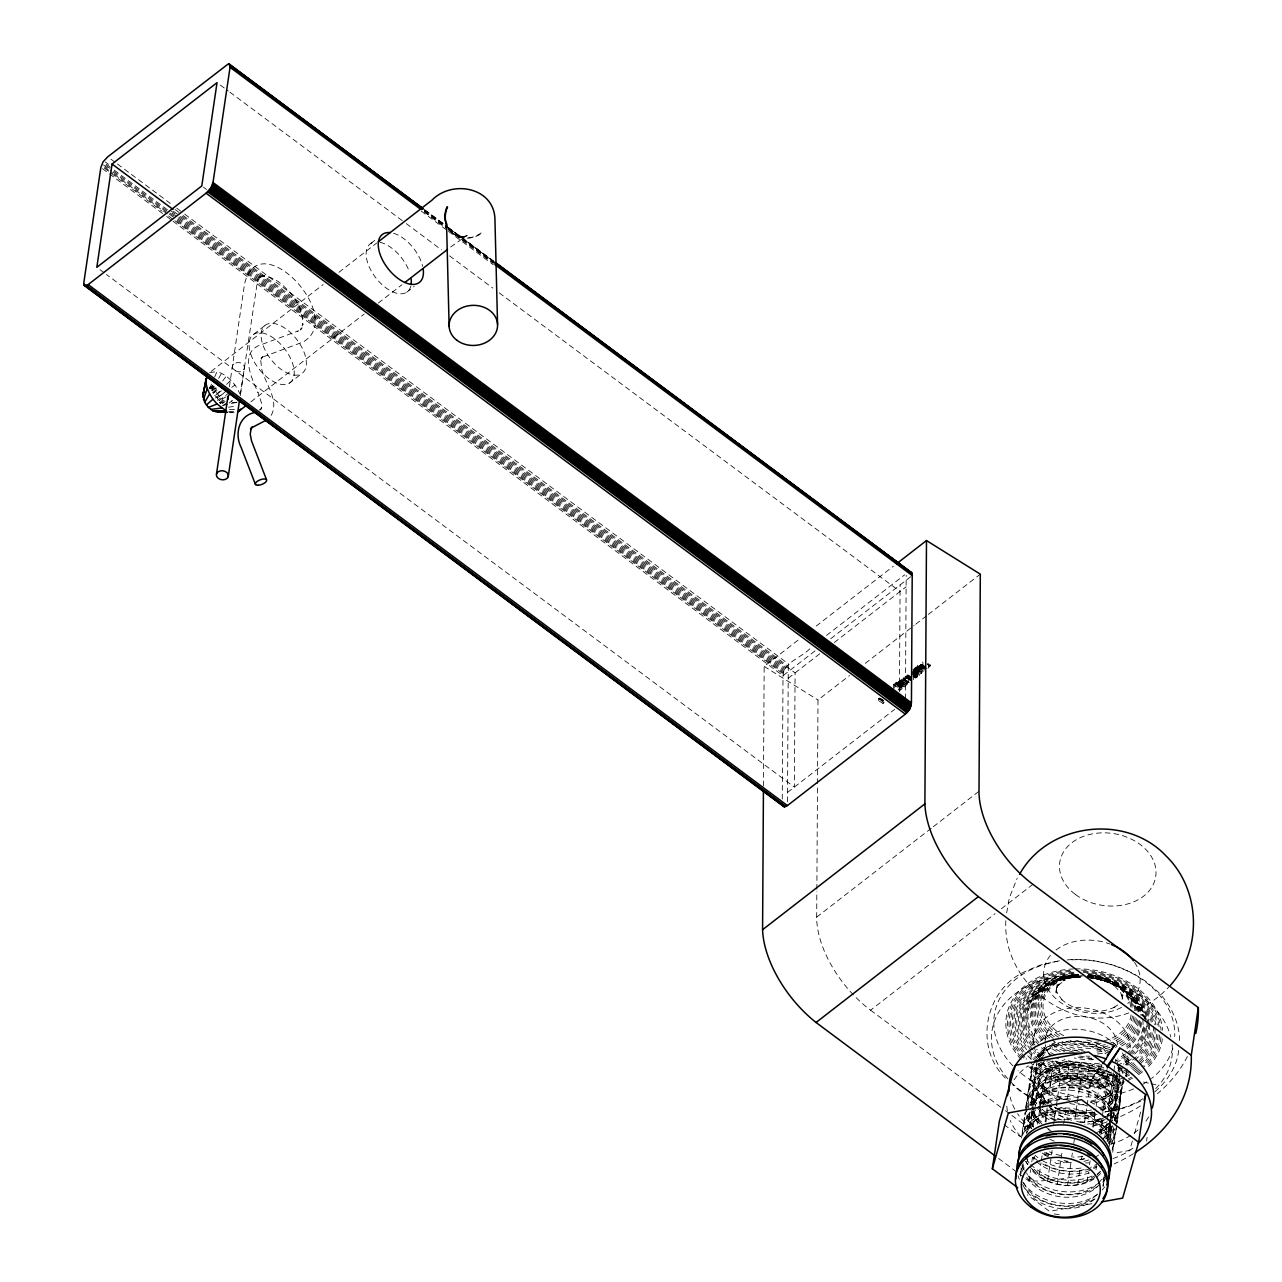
<?xml version="1.0" encoding="UTF-8"?>
<svg xmlns="http://www.w3.org/2000/svg" width="1282" height="1282" viewBox="0 0 1282 1282"><rect width="100%" height="100%" fill="white"/><g stroke="black" fill="none" stroke-linecap="round" stroke-linejoin="round"><path stroke-width="0.75" stroke-dasharray="5 3.75" d="M763.447 786.09L764.168 666.4L800.417 638.308M782.26 799.071L783.014 675.71C784.296 661.272 803.093 657.265 810.833 647.57M787.468 801.811L788.286 665.054M853.395 994.88A83.026 44.678 52.2 0 1 816.682 917.111L816.842 891.214M816.858 889.227L817.483 785.642M817.499 783.655L817.996 699.988L849.517 675.566M878.474 700.581L878.491 698.594L883.01 701.414L883.01 703.401L878.474 700.581L879.612 697.905M893.57 688.883L893.602 684.524L894.724 683.659C909.162 696.382 905.284 676.111 902.159 688.306M894.692 688.001L894.724 683.659M896.599 682.2L895.477 683.066L895.445 687.424L896.567 686.543L896.599 682.2L904.259 686.815M897.128 684.844C896.374 682.617 901.486 679.043 900.301 683.002C894.852 689.027 901.823 680.63 897.128 684.844L902.528 688.226M899.211 690.822L899.243 686.479L898.121 687.344M899.451 691.655L900.092 584.945M899.964 690.245L899.996 685.886L901.118 685.021L901.102 689.379L899.964 690.245L896.951 688.37M905.445 698.978L906.182 575.281M914.274 669.685L914.803 672.425L915.925 669.284L916.999 668.451L916.983 670.726L918.12 669.845L917.96 665.887L916.358 667.602L921.518 670.117L918.569 671.496L919.322 672.97L914.162 669.3L918.681 672.121M914.162 669.3L916.358 667.602M916.358 668.964L916.47 667.986M918.168 672.633C909.21 677.713 921.085 671.512 915.973 676.784C912.431 678.226 917.367 678.579 917.976 675.662C920.973 668.307 905.364 668.867 919.322 675.245L919.322 672.97M919.322 675.245L921.518 671.271L915.636 667.553M920.877 671.784L920.989 670.807M914.05 668.675L921.518 673.547L921.518 671.271M921.518 673.547L923.072 670.069M922.784 661.897L923.072 665.518M908.569 677.233L906.278 677.793L908.634 674.108M1033.308 1104.94C1039.301 1059.108 1125.34 1076.576 1110.324 1122.247M1040.503 1099.315L1039.686 1107.023C1041.16 1091.383 1042.25 1071.736 1059.958 1065.695C1072.617 1060.695 1086.944 1061.4 1099.395 1066.656L1091.046 1080.566C1072.986 1074.412 1047.554 1079.572 1040.503 1099.315L1042.843 1083.418M1115.148 1122.022C1122.503 1104.764 1124.747 1079.46 1104.635 1069.717L1097.055 1082.553C1107.696 1087.537 1117.263 1096.767 1118.545 1108.962M1117.744 1116.686L1120.901 1093.081M907.416 676.207C909.98 679.252 904.868 670.358 911.935 679.027M922.095 665.678L921.902 664.397L920.508 664.781L918.761 668.082L920.861 666.88L918.825 668.483L922.095 665.678L926.614 668.515M927.896 668.403L930.54 665.086L927.527 663.195M229.366 386.876L244.558 283.947C258.82 223.148 347.118 317.183 303.033 342.038L262.65 357.053L260.823 359.008L262.409 356.845L260.502 360.803L260.631 359.633L261.72 368.96C264.861 383.462 280.902 401.891 270.085 417.019M240.519 393.542L257.778 279.268L257.233 280.438L261.079 275.934L258.996 277.553L264.909 275.886L262.457 275.918L270.165 277.329L278.002 281.351C292.136 292.552 303.417 306.895 302.792 324.955L302.905 323.785L300.597 329.987L302.055 327.839L297.232 331.509L298.385 330.868L258.339 345.771C239.638 354.617 252.522 379.809 258.035 392.677M240.263 395.609L244.253 368.591M1032.988 1045.423L1034.718 1033.645M1021.53 1138.015L1021.962 1135.131A46.28 34.662 8.4 0 1 1075.422 1111.558A46.28 34.662 8.4 0 1 1112.52 1153.64M1023.244 1126.445L1023.661 1123.561M1024.943 1114.891L1025.376 1111.991A46.28 34.662 8.4 0 0 1026.61 1130.083M1026.642 1103.417L1027.074 1100.517M1028.34 1091.847L1028.773 1088.963M1030.055 1080.293L1030.488 1077.393M1031.77 1068.723L1032.186 1065.839A46.28 34.662 8.4 0 0 1054.573 1104.828M1028.372 1121.718L1028.805 1118.833M1031.786 1098.626L1032.202 1095.725M1033.484 1087.056L1033.917 1084.171M1035.199 1075.502L1035.632 1072.617M1029.702 1127.759L1032.234 1110.597M1032.507 1108.69L1033.917 1099.155M1030.007 1127.84L1032.555 1110.677M1032.298 1126.349L1034.542 1111.093M1034.83 1109.186L1037.362 1092.024M1038.869 1083.514L1041.962 1062.538M1042.25 1060.631L1044.221 1047.282M1045.343 1039.654L1045.904 1035.84M1033.292 1126.093L1034.991 1114.651L1033.116 1106.863M1089.38 1172.95A177.301 132.799 8.4 0 1 1028.965 1181.123L1030.664 1169.681M1031.786 1162.053L1032.635 1156.332M1037.571 1124.122L1039.542 1110.773M1039.83 1108.866L1043.211 1085.982M1033.789 1160.114L1034.35 1156.3M1043.933 1092.184L1046.288 1076.287M1047.827 1109.763L1046 1122.135L1041.561 1114.811L1042.346 1109.507M1042.603 1107.744L1043.917 1098.914L1042.026 1091.142M1049.782 1086.142L1052.121 1070.246M1045.134 1121.462L1051.048 1081.415M1094.844 1177.373C1078.466 1189.023 1055.166 1187.356 1039.077 1175.995L1041.048 1162.646M1041.337 1160.739L1042.458 1153.111M1057.618 1081.575L1059.958 1065.695M1053.996 1119.651L1055.038 1112.6L1048.339 1106.238M1053.596 1124.426L1056.128 1107.263M1056.4 1105.356L1060.342 1078.659M1047.57 1180.962L1052.073 1150.451M1066.928 1078.819L1069.268 1062.938M1063.723 1123.657L1066.255 1106.494M1067.393 1098.866L1070.486 1077.89M1057.281 1184.183L1062.361 1149.858M1077.056 1078.05L1079.412 1062.153M1074.845 1119.218L1080.758 1079.156M1067.569 1185.465L1071.512 1158.752M1071.784 1156.845L1072.345 1153.031M1073.755 1143.496L1074.604 1137.775M1087.328 1079.332L1089.684 1063.435M1084.556 1122.439L1086.816 1107.183M1087.104 1105.276L1090.469 1082.393M1077.697 1184.696L1080.229 1167.517M1081.351 1159.889L1081.928 1156.076M1092.873 1126.574L1093.658 1121.285L1102.969 1118.529L1100.869 1132.647M1093.049 1127.391L1095.02 1114.042M1096.158 1106.414L1098.962 1087.344M1087.008 1181.924L1088.402 1172.389M1089.54 1164.761L1090.101 1160.947M1105.549 1087.505L1107.888 1071.624M1099.748 1133.753L1102.007 1118.497M1102.28 1116.59L1105.661 1093.706M1095.966 1169.745L1096.527 1165.931M1101.318 1133.512L1101.879 1129.698L1107.728 1123.641L1105.757 1136.99M1109.683 1099.443L1113.625 1072.746M1113.898 1070.839L1115.596 1059.397M1104.747 1137.262L1107.007 1122.006M1107.279 1120.099L1110.1 1101.03M1112.231 1093.867L1114.587 1077.97M1100.613 1134.41L1108.449 1129.859L1110.02 1119.266M1110.276 1117.487L1110.805 1113.962L1116.638 1107.92L1120.083 1100.789M1107.183 1141.22L1109.715 1124.058M1110.004 1122.151L1111.975 1108.802M1107.504 1141.317L1110.036 1124.154M1103.498 1183.462L1103.065 1186.347A41.873 31.361 8.4 0 0 1103.93 1178.206M1109.908 1140.051L1110.34 1137.166M1113.737 1114.074L1113.321 1116.959A41.873 31.361 8.4 0 0 1076.912 1076.736A41.873 31.361 8.4 0 0 1030.872 1105.132M1115.019 1105.404L1115.452 1102.504M1116.734 1093.834L1117.151 1090.95M1118.433 1082.28L1118.866 1079.38A41.873 31.361 8.4 0 1 1090.966 1101.014M1116.67 1101.19L1119.026 1085.293M1114.811 1120.276L1116.638 1107.92M1113.353 1146.717L1113.786 1143.832M1115.068 1135.147L1115.484 1132.262M1117.183 1120.788L1116.766 1123.673A46.28 34.662 8.4 0 0 1076.511 1079.22A46.28 34.662 8.4 0 0 1025.632 1110.597M1120.18 1100.565L1120.596 1097.664M1121.878 1088.995L1122.311 1086.11M1126.525 1072.537L1125.949 1076.463A48.492 36.313 8.4 0 0 1127.006 1068.932M1127.695 1064.685L1128.849 1056.849M1146.557 1141.108L1147.118 1137.294M1006.658 912.88L1009.287 897.993L1017.235 878.186M1122.119 999.415L1122.824 995.12L1122.343 998.934L1122.038 994.528L1122.663 998.197L1120.452 992.172L1112.6 984.063L1114.314 985.521L1102.536 979.208L1088.947 976.147M1178.687 1050.407C1176.892 1067.602 1166.171 1082.697 1152.983 1093.322M909.002 682.072L904.483 679.252L906.037 676.063L912.223 679.957M913.858 671.704L913.457 672.842M902.256 680.982L903.906 677.729L908.425 680.55L906.775 683.803L902.256 680.982L901.791 679.364L900.717 680.197L901.775 682.521L903.377 679.38L908.457 683.659L901.791 679.364M899.579 681.127L906.294 685.341L907.896 682.2M903.377 679.38L903.938 680.838L904.948 680.069L906.037 676.063M1132.359 1141.108L1129.698 1150.419L1114.298 1153.207M1134.49 1133.657L1140.9 1111.318M209.944 387.709L211.514 384.135M214.655 377.004L217.027 371.652C227.635 374.793 235.68 383.927 239.862 393.911M211.642 390.385L213.629 386.956M218.597 378.414L221.578 373.286M913.345 679.732L913.441 676.848M898.618 682.505C897.336 681.159 905.781 686.431 903.137 685.325M920.252 665.743C920.188 665.839 921.582 665.038 924.771 668.563M1091.046 1080.566L1101.911 1065.15M1097.055 1082.553L1106.174 1069.605M223.917 401.923L220.184 403.301L217.331 397.949L213.02 393.542L216.642 388.815M222.667 380.93L226.305 376.203M1108.449 1129.859L1111.959 1126.221M1097.184 1174.953L1100.677 1171.331M1170.53 985.185C1160.531 996.098 1148.464 1005.425 1134.506 1010.601M219.543 391.363L215.296 395.545L221.353 390.85M226.61 384.392L230.856 380.209M1035.84 994.752L1036.705 993.935M1041.962 988.999L1044.574 986.819M253.692 334.265L265.791 324.875M370.77 243.484L376.828 238.789M211.177 371.363L323.144 284.556M338.913 272.329L376.748 242.987M209.206 388.206L213.741 384.696M209.543 388.286L212.572 385.946M209.351 388.799L212.379 386.459M210.44 388.943L213.469 386.587M211.402 388.927L214.431 386.571M211.963 390.048L214.991 387.709L216.786 392.997L222.78 400.048L219.751 402.388M212.171 390.914L216.706 387.388M212.572 392.645L215.6 390.289M213.02 393.542L219.062 388.847M215.424 397.997L218.453 395.641M227.94 389.728L217.331 397.949L223.741 393.254M217.475 400.401L220.504 398.045M229.606 392.372L219.014 400.593L226.017 396.859M220.184 403.301L224.735 399.776M222.106 403.846L225.135 401.506M222.876 405.849L227.411 402.324M229.286 402.949L232.314 400.609L229.462 402.436M250.887 401.859L364.136 314.058M378.302 303.081L401.891 284.796M450.655 246.993L467.209 235.327L462.722 237.202L466.071 236.241L460.607 236.689L462.914 236.866L453.411 233.741M289.572 383.046A30.303 16.313 52.2 0 0 274.556 338.785A30.303 16.313 52.2 0 0 250.759 354.12A30.303 16.313 52.2 0 0 289.572 383.046L301.687 373.655A30.303 16.313 52.2 0 0 286.671 329.394A30.303 16.313 52.2 0 0 262.858 344.73A30.303 16.313 52.2 0 0 301.687 373.655M406.666 292.28L414.23 286.399M816.169 626.081L893.394 566.211M826.505 635.423L904.675 574.817M815.032 650.887L783.014 675.71L173.07 221.273M830.784 638.676L910.701 576.724M788.206 678.242L820.159 653.467M834.245 642.538L906.118 586.836M865.27 663.339L914.13 625.472M915.701 624.238L926.742 615.697M928.312 614.463L980.313 574.16M927.303 664.717L928.553 663.739L928.761 666.944L930.54 665.086M900.717 680.197L905.236 683.018L906.31 682.184L906.775 683.803M923.072 669.188L921.95 668.819L920.877 670.422M883.01 703.401L884.131 702.52L879.612 699.7M787.517 792.388L894.676 709.331M816.682 917.111L931.726 827.916M933.312 826.698L978.999 791.266M856.152 997.684A83.026 44.678 52.2 0 0 870.574 1010.184L995.072 913.665M1001.37 908.778L1032.891 884.34M231.754 387.372L234.943 385.017M1117.744 1004.976L1113.097 1007.956L1115.5 1006.739C1097.632 1015.6 1074.3 1012.027 1060.038 998.021L1062.025 999.928L1056.096 991.114L1057.602 994.287L1056.256 989.8L1056.737 993.502L1056.432 989.111L1055.807 992.909L1057.137 984.8L1056.512 988.598L1058.211 984.512L1056.544 987.813L1059.285 983.951L1056.833 986.419L1065.39 979.785L1062.922 980.874L1068.771 978.374L1081.976 975.971M1140.884 1101.062L1126.237 1107.472L1104.699 1112.055M1111.254 1074.781L1108.209 1076.559A48.492 36.313 8.4 0 1 1042.635 1062.922M1104.523 1117.616L1110.805 1113.962M1095.613 1133.336L1101.879 1129.698M260.791 409.439L259.621 410.08L261.656 407.948L261.592 403.269L257.858 392.116M1053.195 981.595L1051.657 982.284M209.591 372.581L217.027 371.652M916.822 667.233L924.146 671.447M914.627 668.932L919.322 671.816M1128.817 1012.924C1069.14 1035.119 1001.178 981.932 1005.953 919.21M222.715 405.433L236.128 402.26M1068.082 1161.588L1056.544 1163.687L1051.769 1160.146M1079.636 1159.505L1085.421 1158.447M1091.847 1203.686L1049.493 1211.362L1027.267 1194.808M228.468 407.179L236.128 406.202M1059.365 960.779L1039.958 965.17L1026.257 971.019C984.143 988.935 972.685 1049.173 1007.636 1080.149M1067.233 959.914C1084.7 958.295 1102.328 961.324 1118.833 966.965L1133.448 973.535L1146.428 981.756L1158.111 991.915C1171.379 1005.585 1180.289 1024.174 1179.616 1043.516M1093.658 1121.285L1083.53 1122.054L1076.672 1121.205M229.494 409.599L235.087 409.359M228.661 411.426L236.385 411.586M1094.892 1113.129L1078.851 1112.744L1062.89 1110.228L1049.221 1106.19M229.093 412.467L234.975 412.788L230.888 412.548M1049.397 1060.871L1115.052 1075.63M1143.496 1082.04L1149.185 1083.306M1151.076 1083.739L1158.656 1085.437M1071.624 1120.244L1063.531 1117.551L1055.038 1112.6M1043.484 1103.882L1032.571 1098.978L1019.527 1090.71L1012.556 1084.62M927.447 663.723L930.46 665.598M927.303 664.22L930.315 666.095M921.486 664.284L926.566 667.393M921.197 664.364L926.646 667.65M920.877 664.525L926.678 667.986M920.508 664.781L926.549 668.771M920.7 665.406L926.453 669.06M919.947 665.278L925.524 668.579M919.707 665.518L926.197 669.573M919.514 665.759L925.476 669.444M920.861 666.88L925.892 670.037M919.194 666.255L925.187 670.005M917.832 665.855L925.492 670.486M917.656 665.887L924.787 670.342M917.431 665.999L924.979 670.935M917.095 666.223L923.328 670.165M918.12 667.585L924.386 671.335M916.245 666.961L923.777 671.528M915.236 667.698L920.428 670.678M915.941 668.259L922.639 672.665M914.899 667.922L920.989 671.688M915.925 669.284L920.46 672.105M913.121 669.637L920.444 674.38M912.768 669.733L918.425 673.258M913.874 670.871L918.457 673.739M913.906 671.319L918.425 674.14M913.409 671.191L916.422 673.082M913.056 671.496L918.281 674.925M912.736 671.8L916.582 673.979M912.688 671.88L918.136 675.293M913.04 672.569L917.976 675.662M912.896 672.778L917.143 675.342M912.784 673.002L917.816 675.999M913.104 673.483L917.624 676.303M912.896 673.771L917.415 676.592M913.585 674.524L916.598 676.415M912.672 674.028L917.191 676.848M913.088 674.861L916.934 677.104M912.704 674.733L915.973 676.784M913.329 675.742L916.342 677.633M912.832 676.079L915.845 677.97M907.528 674.877L912.047 677.697M907.175 675.261L912.239 678.402M906.871 675.662L912.063 678.691M906.614 676.095L911.903 679.428M906.454 676.463L912.047 679.941M906.342 676.8L910.861 679.62M906.278 677.136L910.797 679.957M906.246 677.473L912.063 680.902M904.964 676.912L911.742 681.079M906.358 678.05L911.454 681.159M902.881 678.515L907.4 681.335M904.948 680.069L909.467 682.889M902.768 681.752L907.287 684.572M899.852 681.046L904.932 684.155M899.243 681.287L905.044 684.748M900.461 682.457L904.98 685.277M898.874 681.543L904.916 685.55M899.067 682.168L903.858 685.133M898.313 682.04L904.82 685.822M898.089 682.28L904.579 686.351M897.897 682.521L903.858 686.223M897.56 683.018L903.57 686.767M898.81 684.187L903.874 687.248M897.336 683.546L903.169 687.104M897.256 683.819L903.345 687.697M895.477 683.066L901.711 686.928M897.144 684.7L902.752 688.097M893.602 684.524L901.102 689.379M880.269 698.386L883.282 700.26M880.157 698.642L883.17 700.533M880.077 698.93L883.41 700.966M878.507 698.289L883.026 701.11M764.168 666.4L817.996 699.988M425.207 210.12L447.658 226.85M448.027 227.218L494.163 261.512M424.214 209.783L447.178 226.642M493.682 261.288L448.283 227.715L493.121 261.224M424.166 209.847L446.617 226.577M424.342 210.408L447.578 227.859M448.412 228.34L494.083 262.506M424.438 211.386L446.889 228.116M448.492 229.302L493.378 262.762M424.262 211.995L446.729 228.741M448.331 229.927L493.282 263.419M421.265 211.097L446.905 230.199M448.508 231.401L493.41 264.845M220.248 85.029L228.276 91.006M229.879 92.192L404.631 222.411M406.234 223.597L441.505 249.878M449.533 255.855L492.817 288.097M499.227 292.889L900.06 591.531M203.389 187.14L206.61 189.528M110.973 159.192L115.797 162.782M117.399 163.968L170.298 203.389M176.708 208.165L183.118 212.94M184.72 214.142L789.103 664.429M175.073 209.511L181.483 214.286M183.086 215.472L787.485 665.775M182.284 216.305L795.08 672.906L794.391 787.068L106.438 274.492M173.471 211.242L785.946 667.569M105.38 162.029L108.585 164.416M171.131 211.001L177.541 215.793M179.143 216.979L785.257 668.579M106.294 164.224L112.704 169M114.306 170.202L170.442 212.011M172.044 213.213L176.852 216.786M178.454 217.988L784.632 669.637M105.669 165.234L112.095 170.025M113.697 171.211L168.214 211.85M169.833 213.036L176.243 217.828M177.845 219.014L784.103 670.71M103.538 165.058L111.55 171.035M113.153 172.237L167.702 212.86M169.304 214.062L175.714 218.837M177.317 220.039L783.671 671.8M104.691 167.253L112.72 173.23M114.322 174.416L167.269 213.87M176.9 221.033L783.334 672.858M104.371 168.182L162.125 211.226M168.551 216.001L173.358 219.591M174.961 220.792L783.11 673.883M102.448 168.647L165.041 215.296M166.644 216.498L171.468 220.071M100.028 269.717L104.836 273.306M870.574 1010.184L1003.886 1109.507M1005.489 1110.709L1010.312 1114.298M1011.915 1115.484L1029.59 1128.657M1004.143 1124.651L1020.023 1136.493M1042.25 1153.047L1045.423 1155.419M998.55 1158.463L1017.764 1172.774M1019.366 1173.959L1024.174 1177.549M1025.776 1178.735L1028.965 1181.123M1032.379 1169.649L1039.077 1175.995M1134.939 1001.018L1136.862 1003.902M1039.734 1058.692L1036.032 1052.586A48.492 36.313 8.4 0 1 1034.254 1046.913M1043.917 1098.914L1047.458 1104.78M1034.991 1114.651L1039.43 1121.974M449.421 229.782L449.902 230.616M905.236 683.018L906.294 685.341M903.906 677.729L904.483 679.252M1040.151 1108.978L1041.561 1114.811M1026.545 1156.492L1027.956 1162.325M410.785 286.239A30.303 16.313 52.2 0 1 376.588 278.835A30.303 16.313 52.2 0 1 374.937 242.026M380.049 242.33A30.303 16.313 52.2 0 1 409.599 272.409M1133.4 1153.656A177.301 132.799 8.4 0 1 1114.17 1163.88M1043.917 1104.443A36.361 27.242 8.4 0 1 1051.384 1068.819A36.361 27.242 8.4 0 1 1099.652 1073.595A36.361 27.242 8.4 0 1 1102.68 1110.26M1097.039 1114.218A36.361 27.242 8.4 0 1 1050.038 1110.26M1101.014 1068.018A36.361 27.242 8.4 0 1 1054.413 1060.39M1049.734 1055.15A36.361 27.242 8.4 0 1 1045.359 1044.702M1045.167 1042.923A36.361 27.242 8.4 0 1 1079.428 1016.354A36.361 27.242 8.4 0 1 1117.455 1044.686M1187.404 1056.448A177.301 132.799 8.4 0 1 1157.406 1093.706M1140.451 1105.981A177.301 132.799 8.4 0 1 1114.25 1119.154M1107.231 1121.798A177.301 132.799 8.4 0 1 1090.854 1126.782M393.542 233.276A30.303 16.313 52.2 0 1 422.659 266.319M1132.903 1148.079A72.737 54.469 8.4 0 1 1113.097 1158.511M1089.171 1162.838A72.737 54.469 8.4 0 1 1085.598 1162.918M1067.602 1161.3A72.737 54.469 8.4 0 1 1064.044 1160.563M1048.676 1155.707A72.737 54.469 8.4 0 1 1040.744 1151.957M1020.793 1136.685A72.737 54.469 8.4 0 1 1010.264 1120.484M1007.428 1111.013A72.737 54.469 8.4 0 1 1006.723 1103.337M1014.062 1079.829A72.737 54.469 8.4 0 1 1028.228 1065.807M1148.576 1116.91A72.737 54.469 8.4 0 1 1144.153 1123.497M1137.983 1129.939A72.737 54.469 8.4 0 1 1132.343 1134.298M1130.82 1135.307A72.737 54.469 8.4 0 1 1109.731 1144.297M1054.333 1141.108A72.737 54.469 8.4 0 1 1049.397 1139.121M1031.481 1128.497A72.737 54.469 8.4 0 1 1017.539 1113.689M1014.815 1109.218A72.737 54.469 8.4 0 1 1010.168 1097.023M1116.494 1125.067A46.28 34.662 8.4 0 1 1109.074 1143.576M1082.745 1156.476A46.28 34.662 8.4 0 1 1072.842 1157.069M1060.839 1155.579A46.28 34.662 8.4 0 1 1049.509 1151.813M1025.937 1110.26A46.28 34.662 8.4 0 1 1075.245 1087.793A46.28 34.662 8.4 0 1 1116.446 1123.256M1116.077 1127.968A46.28 34.662 8.4 0 1 1111.045 1143.464M1084.235 1159.056A46.28 34.662 8.4 0 1 1080.373 1159.617M1049.077 1154.713A46.28 34.662 8.4 0 1 1043.901 1152.053M1025.504 1131.189A46.28 34.662 8.4 0 1 1027.924 1108.145M1030.103 1105.052A46.28 34.662 8.4 0 1 1079.588 1091.559A46.28 34.662 8.4 0 1 1115.821 1124.33M1105.805 1138.72A41.873 31.361 8.4 0 0 1111.606 1128.497L1112.039 1125.628A41.873 31.361 8.4 0 1 1102.232 1139.538M1031.209 1126.509A41.873 31.361 8.4 0 1 1030.087 1110.148M1031.946 1105.533A41.873 31.361 8.4 0 1 1077.377 1088.61A41.873 31.361 8.4 0 1 1112.472 1120.34M1055.759 1120.196A41.873 31.361 8.4 0 1 1038.965 1074.813A41.873 31.361 8.4 0 1 1098.61 1069.06A41.873 31.361 8.4 0 1 1107.055 1115.26M1105.645 1116.414A41.873 31.361 8.4 0 1 1087.553 1124.138M1034.622 1103.417A41.873 31.361 8.4 0 1 1081.864 1065.743A41.873 31.361 8.4 0 1 1106.638 1118.144M1105.228 1119.298A41.873 31.361 8.4 0 1 1090.533 1126.285M1049.157 1119.779A41.873 31.361 8.4 0 1 1039.301 1111.141M1028.917 1108.145A46.28 34.662 8.4 0 1 1078.226 1067.65A46.28 34.662 8.4 0 1 1114.443 1120.436M1110.661 1124.859A46.28 34.662 8.4 0 1 1098.498 1132.807M1052.49 1131.669A46.28 34.662 8.4 0 1 1047.314 1129.009M1039.718 1123.577A46.28 34.662 8.4 0 1 1030.391 1111.702M1031.353 1103.882A41.873 31.361 8.4 0 1 1089.94 1077.201A41.873 31.361 8.4 0 1 1099.203 1131.077M1049.365 1129.362A41.873 31.361 8.4 0 1 1045.086 1126.525M1041.994 1123.994A41.873 31.361 8.4 0 1 1031.802 1107.183M1029.334 1105.26A46.28 34.662 8.4 0 1 1082.232 1065.39A46.28 34.662 8.4 0 1 1111.093 1121.958M1108.065 1124.602A46.28 34.662 8.4 0 1 1098.914 1129.923M1041.545 1121.878A46.28 34.662 8.4 0 1 1031.738 1110.549M1096.911 1166.62A41.873 31.361 8.4 0 1 1093.642 1168.623M1090.133 1170.338A41.873 31.361 8.4 0 1 1032.475 1157.374M1109.058 1143.48A41.873 31.361 8.4 0 0 1070.71 1111.254A41.873 31.361 8.4 0 0 1026.658 1133.288L1027.09 1130.387A41.873 31.361 8.4 0 1 1075.47 1109.074A41.873 31.361 8.4 0 1 1109.026 1147.15M1123.801 1081.816A48.492 36.313 8.4 0 1 1090.197 1102.023M1063.483 1099.475A48.492 36.313 8.4 0 1 1030.552 1064.653M1030.744 1058.948A48.492 36.313 8.4 0 1 1032.843 1051.625M1040.215 1041.401A48.492 36.313 8.4 0 1 1116.782 1045.824M1122.311 1052.939A48.492 36.313 8.4 0 1 1126.75 1065.118M1069.428 1100.485A41.873 31.361 8.4 0 1 1037.33 1061.047M1039.189 1056.416A41.873 31.361 8.4 0 1 1055.407 1042.33M1086.767 1039.958A41.873 31.361 8.4 0 1 1105.997 1048.596M1116.173 1059.845A41.873 31.361 8.4 0 1 1117.744 1063.018M1118.353 1064.637A41.873 31.361 8.4 0 1 1119.555 1076.175M1119.346 1075.774A41.873 31.361 8.4 0 1 1090.549 1103.898M1083.45 1104.683A41.873 31.361 8.4 0 1 1068.996 1103.369M1058.74 1099.972A41.873 31.361 8.4 0 1 1036.898 1063.932M1040.535 1056.416A41.873 31.361 8.4 0 1 1105.565 1051.48M1117.936 1067.521A41.873 31.361 8.4 0 1 1119.122 1072.489M1116.654 1076.191A41.873 31.361 8.4 0 1 1099.091 1109.667M1092.665 1111.831A41.873 31.361 8.4 0 1 1054.301 1107.087M1048.5 1103.401A41.873 31.361 8.4 0 1 1039.253 1065.086M1063.515 1050.984A41.873 31.361 8.4 0 1 1085.069 1051.512M1115.612 1077.473A41.873 31.361 8.4 0 1 1098.658 1112.552M1095.533 1113.737A41.873 31.361 8.4 0 1 1043.804 1102.648A41.873 31.361 8.4 0 1 1043.58 1062.746M1112.536 1125.74A46.28 34.662 8.4 0 1 1111.734 1148.944M1081.047 1168.046A46.28 34.662 8.4 0 1 1040.984 1159.729M1037.891 1157.598A46.28 34.662 8.4 0 1 1035.039 1155.29M1022.716 1132.567A46.28 34.662 8.4 0 1 1034.494 1108.193M1040.375 1104.427A46.28 34.662 8.4 0 1 1071.48 1099.107M1108.786 1123.689A41.873 31.361 8.4 0 1 1108.786 1143.159M1098.61 1155.05A41.873 31.361 8.4 0 1 1093.626 1157.95M1088.706 1159.97A41.873 31.361 8.4 0 1 1083.723 1161.348M1071.319 1162.502A41.873 31.361 8.4 0 1 1056.961 1160.242M1048.612 1157.005A41.873 31.361 8.4 0 1 1041.24 1152.518M1027.523 1129.859A41.873 31.361 8.4 0 1 1038.164 1107.808M1046.449 1103.001A41.873 31.361 8.4 0 1 1066.961 1099.283M1115.436 1072.665A46.28 34.662 8.4 0 1 1106.959 1115.019M1100.629 1118.353A46.28 34.662 8.4 0 1 1081.928 1122.439M1062.073 1119.971A46.28 34.662 8.4 0 1 1039.221 1106.638M1036.898 1104.026A46.28 34.662 8.4 0 1 1041.304 1062.025M1113.754 1073.931A46.28 34.662 8.4 0 1 1109.347 1115.933M1103.465 1119.699A46.28 34.662 8.4 0 1 1089.347 1124.458M1054.189 1120.115A46.28 34.662 8.4 0 1 1037.603 1108.225M1035.215 1105.292A46.28 34.662 8.4 0 1 1048.388 1060.342M1079.604 1056.048A46.28 34.662 8.4 0 1 1096.03 1060.727M1092.104 1176.075A46.28 34.662 8.4 0 1 1030.696 1164.36M1104.78 1174.793A41.873 31.361 8.4 0 1 1102.071 1180.898M1100.1 1183.687A41.873 31.361 8.4 0 1 1059.653 1196.683A41.873 31.361 8.4 0 1 1024.366 1172.822M1023.244 1169.569A41.873 31.361 8.4 0 1 1022.395 1164.601M1091.671 1178.975A46.28 34.662 8.4 0 1 1029.077 1165.963M1027.956 1164.633A46.28 34.662 8.4 0 1 1025.536 1161.332M1022.78 1134.586A46.28 34.662 8.4 0 1 1072.601 1114.01A46.28 34.662 8.4 0 1 1112.6 1149.281M1033.18 1126.83A41.873 31.361 8.4 0 1 1030.103 1108.882M1031.016 1105.725A41.873 31.361 8.4 0 1 1075.63 1085.405A41.873 31.361 8.4 0 1 1112.888 1117.487M1172.79 1048.275A90.926 68.09 8.4 0 1 1151.508 1078.466M1146.797 1081.832A90.926 68.09 8.4 0 1 1139.97 1085.854M1133.544 1088.915A90.926 68.09 8.4 0 1 1018.084 1070.774M1012.956 1065.919A90.926 68.09 8.4 0 1 1060.102 960.891M1071.704 959.817A90.926 68.09 8.4 0 1 1174.713 1036.561M1149.329 1024.703A65.334 48.924 8.4 0 1 1124.699 1066.993M1123.192 1067.762A65.334 48.924 8.4 0 1 1116.846 1070.47M1111.798 1072.105A65.334 48.924 8.4 0 1 1042.57 1060.454M1041.16 1059.429A65.334 48.924 8.4 0 1 1033.436 1052.666M1030.76 1049.718A65.334 48.924 8.4 0 1 1079.396 976.355M1086.96 976.708A65.334 48.924 8.4 0 1 1149.057 1022.988M1148.143 1024.11A64.036 47.963 8.4 0 1 1138.801 1054.092M1136.317 1056.721A64.036 47.963 8.4 0 1 1123.994 1065.582M1122.519 1066.336A64.036 47.963 8.4 0 1 1116.285 1068.98M1109.651 1071.047A64.036 47.963 8.4 0 1 1047.891 1062.041M1042.106 1058.163A64.036 47.963 8.4 0 1 1034.526 1051.528M1033.196 1050.102A64.036 47.963 8.4 0 1 1026.85 1001.258A64.036 47.963 8.4 0 1 1079.588 976.724M1086.992 977.076A64.036 47.963 8.4 0 1 1147.887 1022.427M1150.916 1032.25A66.68 49.934 8.4 0 1 1140.868 1056.448M1133.897 1062.986A66.68 49.934 8.4 0 1 1128.4 1066.736M1122.327 1069.925A66.68 49.934 8.4 0 1 1119.09 1071.319M1112.279 1073.611A66.68 49.934 8.4 0 1 1043.115 1062.746M1038.773 1059.589A66.68 49.934 8.4 0 1 1028.308 1049.221M1026.001 1046.032A66.68 49.934 8.4 0 1 1079.204 975.89M1088.851 976.451A66.68 49.934 8.4 0 1 1149.505 1019.975M1022.667 1184.376A41.873 31.361 8.4 0 0 1055.775 1207.884A41.873 31.361 8.4 0 0 1096.014 1197.869A46.28 34.662 8.4 0 1 1024.51 1187.885M1020.68 1176.155A41.873 31.361 8.4 0 1 1021.53 1168.014M1123.32 1078.915A46.28 34.662 8.4 0 1 1093.354 1109.635M1091.479 1110.004A46.28 34.662 8.4 0 1 1056.32 1105.661M1036.209 1057.522A46.28 34.662 8.4 0 1 1108.081 1052.073M1121.061 1068.018A46.28 34.662 8.4 0 1 1122.744 1073.451M1122.824 1079.989A46.28 34.662 8.4 0 1 1096.639 1111.574M1094.812 1112.087A46.28 34.662 8.4 0 1 1055.903 1108.545M1045.984 1102.76A46.28 34.662 8.4 0 1 1035.776 1060.422M1039.558 1055.999A46.28 34.662 8.4 0 1 1106.142 1053.868M1116.718 1063.996A46.28 34.662 8.4 0 1 1120.644 1070.919M1131.077 1014.863A44.325 33.204 8.4 0 1 1102.584 1041.192M1098.93 1041.849A44.325 33.204 8.4 0 1 1074.236 1040.023M1063.756 1035.744A44.325 33.204 8.4 0 1 1043.804 999.944A44.325 33.204 8.4 0 1 1079.123 975.634M1088.69 975.714A44.325 33.204 8.4 0 1 1130.836 1007.107M1105.901 1178.286A46.28 34.662 8.4 0 1 1102.119 1182.709M1097.729 1186.363A46.28 34.662 8.4 0 1 1026.225 1176.331M1022.78 1171.299A46.28 34.662 8.4 0 1 1021.049 1167.79M1101.575 1179.424A41.873 31.361 8.4 0 1 1098.145 1183.43M1095.405 1185.802A41.873 31.361 8.4 0 1 1025.52 1171.524M1024.174 1168.319A41.873 31.361 8.4 0 1 1022.988 1163.351M1109.347 1123.401A46.28 34.662 8.4 0 1 1112.103 1150.162M1096.639 1165.851A46.28 34.662 8.4 0 1 1093.386 1167.405M1089.924 1168.719A46.28 34.662 8.4 0 1 1038.981 1161.572M1037.458 1160.482A46.28 34.662 8.4 0 1 1033.26 1156.957M1022.299 1135.451A46.28 34.662 8.4 0 1 1034.061 1111.077M1074.508 1102.472A46.28 34.662 8.4 0 1 1087.424 1106.126M1098.834 1162.63A41.873 31.361 8.4 0 1 1090.549 1167.453M1084.123 1169.617A41.873 31.361 8.4 0 1 1042.763 1163.111M1159.521 1035.055A75.638 56.648 8.4 0 1 1143.063 1067.569M1140.227 1069.909A75.638 56.648 8.4 0 1 1133.993 1074.156M1119.619 1080.758A75.638 56.648 8.4 0 1 1033.917 1067.297M1023.645 1058.067A75.638 56.648 8.4 0 1 1073.835 971.211M1083.194 971.259A75.638 56.648 8.4 0 1 1159.393 1029.077M1157.999 1034.734A74.068 55.479 8.4 0 1 1141.861 1066.592M1139.089 1068.884A74.068 55.479 8.4 0 1 1131.365 1073.995M1129.698 1074.893A74.068 55.479 8.4 0 1 1126.253 1076.592M1124.458 1077.393A74.068 55.479 8.4 0 1 1026.225 1058.644M1024.927 1057.281A74.068 55.479 8.4 0 1 1074.076 972.221M1083.242 972.269A74.068 55.479 8.4 0 1 1157.326 1024.991M1160.979 1036.978A77.208 57.834 8.4 0 1 1145.643 1067.249M1141.381 1070.887A77.208 57.834 8.4 0 1 1136.685 1074.188M1131.589 1077.152A77.208 57.834 8.4 0 1 1128.513 1078.691M1120.34 1081.96A77.208 57.834 8.4 0 1 1030.071 1066.047M1021.065 1057.33A77.208 57.834 8.4 0 1 1071.72 970.218M1081.239 970.089A77.208 57.834 8.4 0 1 1161.027 1030.231M1099.86 1171.812A41.873 31.361 8.4 0 1 1097.12 1174.2M1095.629 1175.29A41.873 31.361 8.4 0 1 1031.193 1166.043M1029.013 1163.046A41.873 31.361 8.4 0 1 1026.513 1158.319M1055.006 1120.051A41.873 31.361 8.4 0 1 1071.239 1120.18M1076.576 1121.285A41.873 31.361 8.4 0 1 1085.085 1124.266M1100.677 1173.463A41.873 31.361 8.4 0 1 1030.76 1168.976M1027.635 1164.425A41.873 31.361 8.4 0 1 1026.081 1161.252M1114.699 1128.801A46.28 34.662 8.4 0 1 1105.933 1139.041M1031.802 1128.416A46.28 34.662 8.4 0 1 1025.696 1112.423M1112.183 1120.067A41.873 31.361 8.4 0 1 1100.437 1133M1037.587 1122.712A41.873 31.361 8.4 0 1 1031.385 1110.068M1154.906 1028.324A71.007 53.171 8.4 0 1 1139.57 1064.461M1136.91 1066.656A71.007 53.171 8.4 0 1 1122.872 1074.813M1117.567 1076.832A71.007 53.171 8.4 0 1 1037.106 1064.204M1031.321 1059.413A71.007 53.171 8.4 0 1 1025.119 1052.826M1024.03 1051.432A71.007 53.171 8.4 0 1 1074.572 973.983M1088.642 974.464A71.007 53.171 8.4 0 1 1154.393 1024.59M1153.271 1026.113A69.516 52.065 8.4 0 1 1137.455 1064.188M1135.868 1065.47A69.516 52.065 8.4 0 1 1128.609 1070.262M1127.038 1071.111A69.516 52.065 8.4 0 1 1122.135 1073.451M1116.926 1075.438A69.516 52.065 8.4 0 1 1038.148 1063.066M1036.673 1061.945A69.516 52.065 8.4 0 1 1029.927 1055.871M1023.357 1047.795A69.516 52.065 8.4 0 1 1078.258 974.657M1088.594 975.217A69.516 52.065 8.4 0 1 1152.983 1024.286M1156.492 1034.366A72.513 54.309 8.4 0 1 1145.563 1060.679M1137.983 1067.794A72.513 54.309 8.4 0 1 1133.576 1070.903M1128.785 1073.691A72.513 54.309 8.4 0 1 1125.404 1075.342M1118.225 1078.194A72.513 54.309 8.4 0 1 1036.048 1065.278M1022.699 1052.25A72.513 54.309 8.4 0 1 1074.332 973.15M1086.896 973.455A72.513 54.309 8.4 0 1 1155.835 1024.831M1026.065 1107.712A46.28 34.662 8.4 0 1 1080.534 1076.944A46.28 34.662 8.4 0 1 1115.132 1125.9M1113.177 1129.105A46.28 34.662 8.4 0 1 1103.546 1138.144M1033.484 1127.15A46.28 34.662 8.4 0 1 1026.305 1111.35M1152.23 1032.875A68.074 50.976 8.4 0 1 1137.903 1061.704M1134.858 1064.236A68.074 50.976 8.4 0 1 1129.25 1068.066M1126.221 1069.781A68.074 50.976 8.4 0 1 1121.413 1072.056M1114.571 1074.572A68.074 50.976 8.4 0 1 1042.17 1064.012M1037.731 1060.791A68.074 50.976 8.4 0 1 1027.683 1050.984M1026.642 1049.654A68.074 50.976 8.4 0 1 1079.011 975.33M1088.867 975.89A68.074 50.976 8.4 0 1 1151.252 1022.123M1172.117 1044.477A90.926 68.09 8.4 0 1 1154.858 1089.428M1142.807 1098.786A90.926 68.09 8.4 0 1 1102.264 1112.231M1094.507 1112.824A90.926 68.09 8.4 0 1 1049.846 1106.174M1044.397 1104.106A90.926 68.09 8.4 0 1 1010.617 1081.8M1007.924 1078.899A90.926 68.09 8.4 0 1 1001.899 1007.219A90.926 68.09 8.4 0 1 1083.146 975.939M1089.043 976.515A90.926 68.09 8.4 0 1 1170.803 1037.09M1143.64 1026.594A58.635 43.908 8.4 0 1 1128.689 1053.612M1125.852 1055.647A58.635 43.908 8.4 0 1 1116.237 1060.711M1101.398 1064.749A58.635 43.908 8.4 0 1 1056.128 1057.65M1052.682 1055.791A58.635 43.908 8.4 0 1 1028.869 1006.514A58.635 43.908 8.4 0 1 1080.582 977.028M1087.376 977.349A58.635 43.908 8.4 0 1 1142.182 1015.04M1142.775 1019.623A57.818 43.3 8.4 0 1 1128.256 1051.977M1125.468 1053.98A57.818 43.3 8.4 0 1 1117.664 1058.243M1099.411 1063.227A57.818 43.3 8.4 0 1 1063.932 1059.076M1054.99 1055.054A57.818 43.3 8.4 0 1 1040.151 1043.997M1038.949 1042.699A57.818 43.3 8.4 0 1 1033.212 998.614A57.818 43.3 8.4 0 1 1080.822 976.467M1087.521 976.772A57.818 43.3 8.4 0 1 1142.07 1015.825M1144.441 1027.523A59.565 44.614 8.4 0 1 1129.25 1054.974M1127.84 1056.015A59.565 44.614 8.4 0 1 1118.337 1061.432M1101.863 1066.239A59.565 44.614 8.4 0 1 1059.829 1061.031M1045.519 1052.907A59.565 44.614 8.4 0 1 1039.766 1048.051M1034.911 1042.683A59.565 44.614 8.4 0 1 1080.373 977.172M1087.28 977.493A59.565 44.614 8.4 0 1 1143.191 1016.562M1145.323 1028.42A60.574 45.367 8.4 0 1 1132.567 1054.06M1128.432 1057.394A60.574 45.367 8.4 0 1 1122.183 1061.256M1103.69 1067.505A60.574 45.367 8.4 0 1 1053.115 1059.557M1044.734 1054.237A60.574 45.367 8.4 0 1 1038.885 1049.285M1035.103 1045.231A60.574 45.367 8.4 0 1 1080.181 977.221M1144.441 1018.853A60.574 45.367 8.4 0 0 1090.694 977.942A61.648 46.168 8.4 0 1 1145.739 1021.161M1162.357 1038.885A78.795 59.02 8.4 0 1 1146.909 1068.082M1142.55 1071.784A78.795 59.02 8.4 0 1 1137.759 1075.165M1132.551 1078.194A78.795 59.02 8.4 0 1 1126.157 1081.191M1124.49 1081.848A78.795 59.02 8.4 0 1 1027.587 1065.711M1021.097 1059.445A78.795 59.02 8.4 0 1 1073.371 968.952M1075.31 968.888A78.795 59.02 8.4 0 1 1162.598 1030.295M1106.334 1175.402A46.28 34.662 8.4 0 1 1101.078 1181.171M1099.523 1182.453A46.28 34.662 8.4 0 1 1026.658 1173.447M1024.238 1170.129A46.28 34.662 8.4 0 1 1021.482 1164.905M1136.317 1018.693A50.094 37.515 8.4 0 1 1111.911 1046.657M1110.02 1047.33A50.094 37.515 8.4 0 1 1093.546 1050.327M1083.13 1049.926A50.094 37.515 8.4 0 1 1060.182 1042.811M1053.243 1038.42A50.094 37.515 8.4 0 1 1038.933 998.47A50.094 37.515 8.4 0 1 1079.684 974.769M1135.996 1010.472A50.094 37.515 8.4 0 0 1088.37 974.977A51.392 38.492 8.4 0 1 1137.118 1011.402M1135.115 1017.571A48.732 36.505 8.4 0 1 1111.366 1044.766M1108.017 1045.92A48.732 36.505 8.4 0 1 1062.49 1041.785M1054.285 1036.753A48.732 36.505 8.4 0 1 1040.135 998.486A48.732 36.505 8.4 0 1 1078.338 974.929M1134.794 1009.575A48.732 36.505 8.4 0 0 1088.45 975.041A47.322 35.447 8.4 0 1 1133.528 1008.71M1137.455 1019.847A51.392 38.492 8.4 0 1 1115.068 1047.426M1110.468 1049.221A51.392 38.492 8.4 0 1 1093.578 1052.282M1079.332 1051.368A51.392 38.492 8.4 0 1 1052.234 1040.071M1049.67 1038.035A51.392 38.492 8.4 0 1 1038.1 997.845A51.392 38.492 8.4 0 1 1079.364 974.785M1134.522 962.333A48.492 36.313 8.4 0 1 1127.759 1003.437M1121.606 1007.38A48.492 36.313 8.4 0 1 1059.605 1001.755A48.492 36.313 8.4 0 1 1050.984 954.753M1056.048 950.01A48.492 36.313 8.4 0 1 1109.988 944.049M1133.849 1016.482A47.322 35.447 8.4 0 1 1110.789 1042.891M1105.292 1044.638A47.322 35.447 8.4 0 1 1063.323 1039.99M1058.531 1037.298A47.322 35.447 8.4 0 1 1041.096 999.415A47.322 35.447 8.4 0 1 1078.723 975.073A53.796 40.287 8.4 0 0 1035.84 998.534A53.796 40.287 8.4 0 0 1046.352 1040.151M1132.455 1015.905A45.848 34.342 8.4 0 1 1110.18 1041.016M1101.11 1043.516A45.848 34.342 8.4 0 1 1069.909 1040.68M1059.541 1035.584A45.848 34.342 8.4 0 1 1042.603 999.031A45.848 34.342 8.4 0 1 1078.723 975.33M1088.626 975.41A45.848 34.342 8.4 0 1 1132.214 1007.892M1110.741 1125.708A41.873 31.361 8.4 0 1 1109.202 1140.275M1050.631 1154.858A41.873 31.361 8.4 0 1 1043.035 1150.595M1028.404 1130.275A41.873 31.361 8.4 0 1 1035.856 1107.311M1040.087 1103.834A41.873 31.361 8.4 0 1 1078.242 1097.729M1090.085 1101.879A41.873 31.361 8.4 0 1 1103.305 1111.654M1141.413 1022.619A55.831 41.825 8.4 0 1 1127.166 1048.356M1093.594 1059.685A55.831 41.825 8.4 0 1 1074.3 1057.938M1056.416 1051.336A55.831 41.825 8.4 0 1 1048.676 1046.433M1042.074 1040.647A55.831 41.825 8.4 0 1 1078.146 975.49M1087.825 975.714A55.831 41.825 8.4 0 1 1140.9 1015.28M1019.334 1179.36A46.28 34.662 8.4 0 1 1018.1 1175.754M1104.187 1180.257A41.873 31.361 8.4 0 1 1102.376 1186.571M1096.447 1194.984A41.873 31.361 8.4 0 1 1056.192 1205A41.873 31.361 8.4 0 1 1023.084 1181.491M1021.113 1173.27A41.873 31.361 8.4 0 1 1021.273 1168.335M1104.619 1186.956A46.28 34.662 8.4 0 1 1102.216 1189.952M1097.809 1194.023A46.28 34.662 8.4 0 1 1021.498 1179.969M1139.682 1020.456A53.796 40.287 8.4 0 1 1125.949 1045.263M1089.892 1056.24A53.796 40.287 8.4 0 1 1086.142 1056.096M1064.38 1051.208A53.796 40.287 8.4 0 1 1050.327 1043.404M1088.033 975.282A53.796 40.287 8.4 0 1 1139.185 1013.389M1138.544 1021.017A52.626 39.422 8.4 0 1 1118.561 1047.843M1110.901 1051.112A52.626 39.422 8.4 0 1 1097.2 1053.996M1073.643 1052.169A52.626 39.422 8.4 0 1 1054.06 1043.692M1047.378 1038.564A52.626 39.422 8.4 0 1 1037.106 997.861A52.626 39.422 8.4 0 1 1079.043 974.881M1088.162 975.105A52.626 39.422 8.4 0 1 1138.192 1012.379M1140.611 1021.642A54.902 41.12 8.4 0 1 1126.606 1046.961M1091.703 1058.163A54.902 41.12 8.4 0 1 1074.637 1056.384M1060.326 1051.528A54.902 41.12 8.4 0 1 1049.429 1045.054M1042.923 1039.365A54.902 41.12 8.4 0 1 1078.402 975.298M1087.921 975.538A54.902 41.12 8.4 0 1 1140.115 1014.431M1059.124 1214.663A46.28 34.662 8.4 0 1 1052.282 1213.525M1146.284 1026.033A61.648 46.168 8.4 0 1 1134.602 1054.173M1129.105 1058.772A61.648 46.168 8.4 0 1 1117.471 1065.15M1103.914 1069.06A61.648 46.168 8.4 0 1 1052.442 1060.967M1043.901 1055.551A61.648 46.168 8.4 0 1 1036.609 1049.173M1032.923 1044.958A61.648 46.168 8.4 0 1 1079.973 977.156M1146.765 1021.818A62.818 47.049 8.4 0 1 1137.871 1052.875M1131.317 1059.028A62.818 47.049 8.4 0 1 1123.336 1064.14M1107.584 1069.909A62.818 47.049 8.4 0 1 1051.721 1062.377M1041.433 1055.647A62.818 47.049 8.4 0 1 1035.584 1050.359M1031.834 1046.064A62.818 47.049 8.4 0 1 1079.781 976.996M1090.678 977.749A62.818 47.049 8.4 0 1 1146.428 1020.184M1127.823 1058.483A48.492 36.313 8.4 0 1 1124.923 1063.595M1120.468 1068.707A48.492 36.313 8.4 0 1 1117.792 1070.983M1033.741 1043.083A48.492 36.313 8.4 0 1 1083.21 1007.876A48.492 36.313 8.4 0 1 1129.923 1051.16M446.617 224.687A24.246 22.227 -37.5 0 0 482.176 232.891L481.728 232.459A24.246 22.323 -45.8 0 1 446.424 224.494M237.09 402.147A6.073 4.215 0 0 1 229.67 401.747M261.528 407.948L261.111 409.102L261.656 407.948M262.538 357.021L261.496 357.806L262.65 357.053M1075.438 894.483A48.492 36.313 8.4 0 0 1154.954 880.061A48.492 36.313 8.4 0 0 1092.841 833.781A48.492 36.313 8.4 0 0 1075.438 894.483M233.837 363.992A6.073 4.215 0 0 0 234.366 369.953A6.073 4.824 18.4 0 0 242.827 370.69A6.073 4.824 18.4 0 0 242.458 363.671A6.073 4.215 0 0 0 233.837 363.992"/><path stroke-width="1.5" d="M995.361 1156.076L816.057 1022.491A86.888 46.761 52.2 0 1 762.582 929.722L763.431 790.081M782.853 805.977L784.424 806.747L787.436 805.577L905.348 714.154L909.819 708.962L911.438 702.873L912.207 575.554L911.598 572.605L909.339 571.9M1135.051 1152.614A177.301 132.799 8.4 0 0 1191.282 1055.278L978.374 896.647A86.888 46.761 52.2 0 1 924.899 803.878L926.485 540.555L980.313 574.16L978.999 791.266A83.026 44.678 52.2 0 0 1032.891 884.34L1198.333 1007.604A177.301 132.799 8.4 0 1 1195.769 1033.532M229.526 64.34L230.039 67.289L213.02 182.509L210.777 188.134L206.082 193.165L88.186 284.588L84.34 285.63L83.827 282.681L100.845 167.461L103.089 161.836L107.768 156.805L227.924 64.196L229.526 64.34L422.355 208.101M112.063 164.032L96.823 267.329L201.787 185.938L217.043 82.641L112.063 164.032L172.99 209.415M216.498 473.971L227.892 396.779M228.244 476.616A6.041 4.519 8.4 0 0 220.52 470.847A6.041 4.519 8.4 0 0 218.357 478.41A6.041 4.519 8.4 0 0 228.244 476.616L239.349 401.442M1017.748 1187.709L992.348 1168.783L999.383 1121.109L1015.392 1065.262L1088.546 1051.977L1145.707 1094.556L1138.656 1142.246L1122.647 1198.093L1101.478 1201.939M1191.282 1055.278L1198.333 1007.604M227.138 412.355L213.02 410.897L208.389 407.436L204.671 402.388L202.876 394.808L207.235 375.081M202.876 394.808L206.867 376.876M202.876 397.1L206.017 378.735M992.348 1168.783L1008.357 1112.936L1081.511 1099.668L1138.656 1142.246M1144.105 1100.148L1145.707 1094.556M203.485 399.68L207.251 388.478L206.033 383.318M204.671 402.388L209.607 393.895L207.251 388.478M1102.985 1063.611L1114.218 1045.631L1108.593 1043.099A72.737 54.469 8.4 0 0 1009.238 1091.286M1107.311 1067.986L1119.843 1048.147A72.737 54.469 8.4 0 1 1152.278 1108.033M1019.511 874.356C1048.067 822.852 1126.077 813.044 1166.283 856.184C1200.833 889.756 1202.628 949.369 1170.53 985.185M1107.376 1055.326L1114.218 1045.631M1106.815 1066.64L1119.843 1048.147M203.485 392.981L204.655 391.731M240.663 409.118L238.308 411.618L246.176 405.513M206.338 405.032L212.956 399.183L209.607 393.895M378.334 241.769L431.938 200.2C452.322 179.095 495.205 187.493 494.964 220.44L497.56 324.266M405.032 282.344L447.514 249.429M896.551 563.776L926.485 540.555M762.582 929.722L924.899 803.878M816.057 1022.491L978.374 896.647M254.317 412.596C238.452 415.929 234.542 434.534 241.128 447.418L255.503 484.532M265.39 420.576L251.304 427.948L252.217 426.986L250.599 429.438L251.144 428.284L250.23 434.245L251.544 440.912L266.512 479.708M208.389 407.436L217.043 403.99L226.321 410.913L213.02 410.897M217.347 411.826L224.799 411.362M210.665 409.439L221.61 407.997M215.312 411.714L226.994 412.339M1111.863 1061.512L1117.487 1064.044A72.737 54.469 8.4 0 1 1138.176 1143.432M495.765 262.698L911.598 572.605M229.093 64.148L423.124 208.726M911.919 573.166L494.804 262.377L626.209 360.386M228.549 64.1L249.397 79.628M252.602 82.016L319.939 132.19M323.16 134.594L390.497 184.768M393.702 187.156L422.563 208.662M629.414 362.774L696.767 412.948M699.972 415.336L767.325 465.51M770.53 467.898L837.867 518.088M841.072 520.476L908.425 570.65M229.526 65.398L422.74 209.222M494.948 263.018L912.143 573.839M230.039 67.289L421.041 209.607M494.884 264.605L912.207 575.554M213.02 182.509L911.438 702.873M212.7 184.175L911.342 704.699M212.379 185.121L911.133 705.725M211.931 186.098L910.797 706.783M211.402 187.124L910.348 707.872M210.777 188.134L909.819 708.962M210.088 189.143L909.194 710.02M209.335 190.105L908.505 711.029M208.533 191.002L907.752 711.959M207.716 191.835L906.967 712.808M206.082 193.165L905.348 714.154M88.186 284.588L787.436 805.577M86.631 285.517L785.85 806.474M85.942 285.774L785.113 806.682M83.667 284.219L99.724 296.174M106.15 300.966L127.03 316.526M130.251 318.914L147.911 332.07M160.763 341.653L172.012 350.034M180.041 356.011L196.098 367.982M205.729 375.161L221.786 387.116M231.433 394.295L247.49 406.266M250.695 408.654L273.194 425.416M276.399 427.803L294.059 440.976M302.103 446.953L318.16 458.924M326.189 464.901L342.246 476.872M351.893 484.051L366.348 494.82M371.155 498.41L393.638 515.156M396.859 517.559L414.519 530.716M422.547 536.693L438.62 548.664M446.649 554.641L462.706 566.612M472.337 573.791L486.791 584.56M493.217 589.351L514.098 604.912M517.319 607.299L534.979 620.456M543.007 626.449L559.064 638.42M562.285 640.808L583.166 656.368M592.797 663.547L607.251 674.316M618.501 682.681L634.558 694.652M637.763 697.039L655.439 710.212M663.467 716.189L679.524 728.16M689.155 735.339L705.228 747.31M708.433 749.698L727.711 764.056M738.945 772.437L751.797 782.004M758.223 786.795L775.882 799.952M83.779 284.812L784.424 806.747M84.003 285.293L783.815 806.65M212.956 399.183L217.043 403.99M446.553 223.276L449.133 326.541M411.121 278.867A30.303 16.313 52.2 0 1 411.121 284.572M423.236 269.476A30.303 16.313 52.2 0 1 406.378 283.114A30.303 16.313 52.2 0 1 379.712 253.211A30.303 16.313 52.2 0 1 390.385 232.635M1007.428 1095.773A72.737 54.469 8.4 0 1 1008.309 1092.072M1034.558 1062.009A72.737 54.469 8.4 0 1 1081.655 1053.467M1094.187 1055.423A72.737 54.469 8.4 0 1 1106.254 1058.996M1018.853 1158.72A46.28 34.662 8.4 0 1 1070.887 1125.692A46.28 34.662 8.4 0 1 1108.674 1173.415M1027.299 1146.044A41.873 31.361 8.4 0 1 1067.714 1131.525A41.873 31.361 8.4 0 1 1104.074 1155.547M1025.6 1157.598A41.873 31.361 8.4 0 1 1066.015 1143.095A41.873 31.361 8.4 0 1 1102.376 1167.101M1044.365 1147.598A41.873 31.361 8.4 0 1 1056.512 1145.611M1060.134 1145.579A41.873 31.361 8.4 0 1 1069.204 1146.557M1070.983 1146.925A41.873 31.361 8.4 0 1 1081.239 1150.323M1087.392 1153.64A41.873 31.361 8.4 0 1 1090.197 1155.563M1015.873 1178.943A46.28 34.662 8.4 0 1 1071.464 1146.621A46.28 34.662 8.4 0 1 1102.921 1198.526M1017.155 1170.274A46.28 34.662 8.4 0 1 1069.172 1137.262A46.28 34.662 8.4 0 1 1106.975 1184.969M1046.08 1136.028A41.873 31.361 8.4 0 1 1056.416 1134.153M1063.643 1134.089A41.873 31.361 8.4 0 1 1070.903 1134.987M1072.681 1135.355A41.873 31.361 8.4 0 1 1082.937 1138.769M1084.524 1139.506A41.873 31.361 8.4 0 1 1091.911 1143.993M1017.571 1167.389A46.28 34.662 8.4 0 1 1067.201 1134.025A46.28 34.662 8.4 0 1 1108.642 1178.655M1019.286 1155.819A46.28 34.662 8.4 0 1 1072.505 1123.016A46.28 34.662 8.4 0 1 1108.289 1172.197M1111.542 944.642A48.492 36.313 8.4 0 1 1133.496 960.875M446.424 224.494A24.246 22.323 -45.8 0 1 447.098 206.658L447.53 207.075A24.246 22.227 -37.5 0 0 446.617 224.687M227.988 399.391A6.073 4.824 18.4 0 1 230.504 394.055M1030.616 1206.875A46.28 34.662 8.4 0 0 1106.51 1193.093A46.28 34.662 8.4 0 0 1047.218 1148.928A46.28 34.662 8.4 0 0 1030.616 1206.875M1034.382 1207.788A39.678 29.71 8.4 0 0 1099.427 1195.978A39.678 29.71 8.4 0 0 1048.612 1158.127A39.678 29.71 8.4 0 0 1034.382 1207.788M258.179 485.269A6.041 2.468 -21.2 0 0 266.704 480.317A6.041 2.468 -21.2 0 0 258.147 480.75A6.041 2.468 -21.2 0 0 258.179 485.269M457.033 340.371A24.246 20.063 -1.4 0 0 497.031 329.49A24.246 20.063 -1.4 0 0 465.975 306.35A24.246 20.063 -1.4 0 0 457.033 340.371"/></g></svg>
